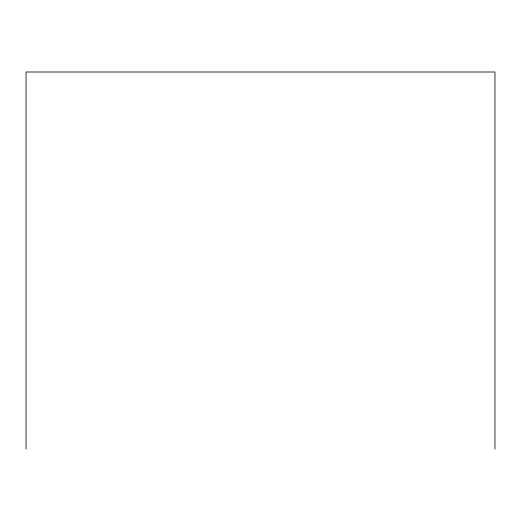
<?xml version="1.0" encoding="UTF-8"?>
<svg xmlns="http://www.w3.org/2000/svg" width="521" height="521" viewBox="0 0 521 521"><rect width="100%" height="100%" fill="white"/><g stroke="black" fill="none" stroke-linecap="round" stroke-linejoin="round"><path stroke-width="0.78" d="M494.95 448.998L494.95 72.002L26.05 72.002L26.05 448.998"/></g></svg>
